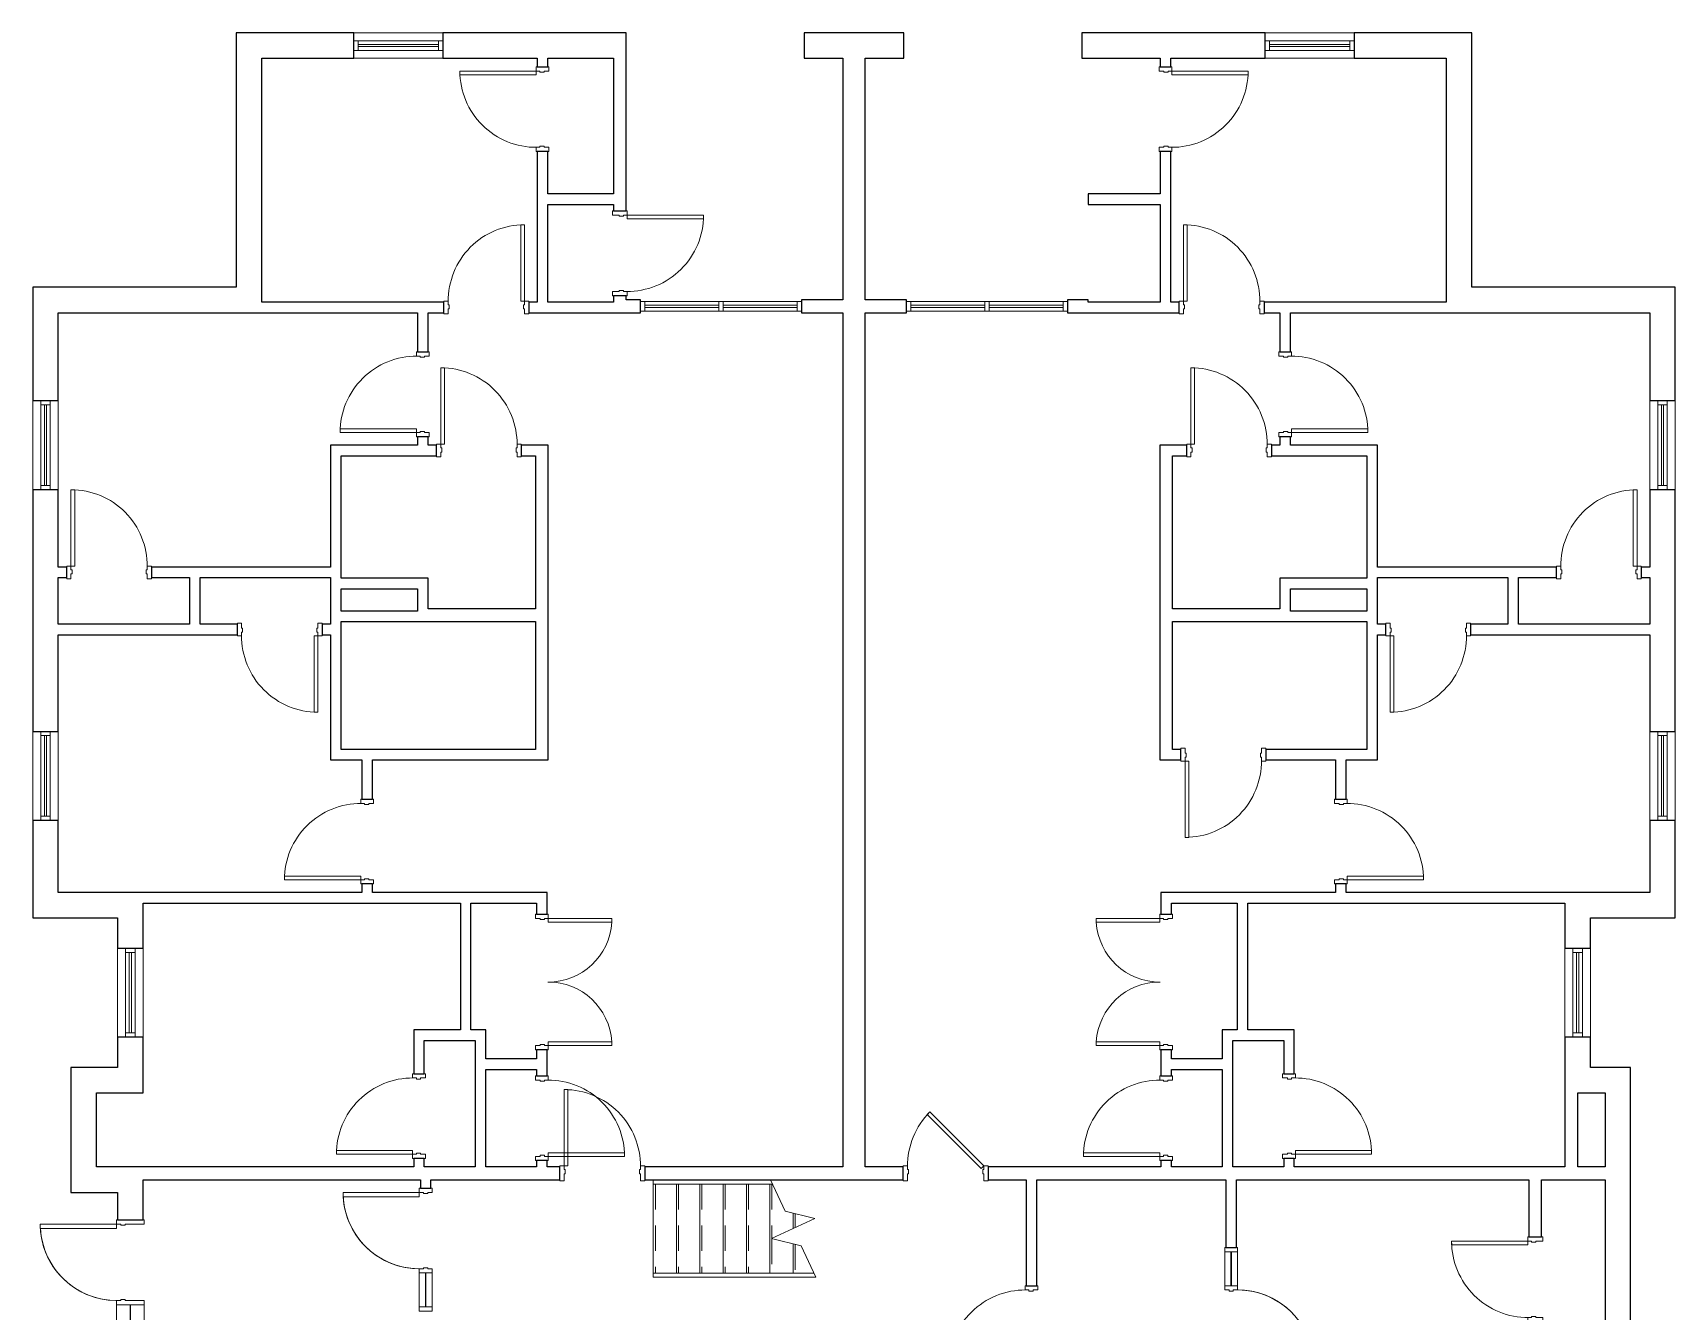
# Model space of a CAD drawing. Header units: inches. Extents: x 310 to 1085, y -116 to 1059.
# Drawn here: x 310 to 1085, y 456 to 1059 of the extents above; entities that cross this region are included whole.
import ezdxf

# ---------------------------------------------------------------- set-up
doc = ezdxf.new("R2010")
doc.units = ezdxf.units.IN
doc.header["$MEASUREMENT"] = 0
doc.linetypes.add('Overhead', pattern=[19.5, 12, -7.5])
for name, color, linetype, lineweight in [('A-DOOR', 31, 'Continuous', 9), ('A-DOOR-FRAM', 31, 'Continuous', 15), ('A-GLAZ-CURT', 52, 'Continuous', 9), ('A-GLAZ-CWMG', 51, 'Continuous', 9), ('A-WALL', 113, 'Continuous', 9), ('I-WALL', 2, 'Continuous', 9), ('S-STRS', 31, 'Continuous', 9), ('S-STRS-MBND', 31, 'Continuous', 9)]:
    doc.layers.add(name, color=color, linetype=linetype, lineweight=lineweight)

# ---------------------------------------------------------------- blocks, each defined once
blk = doc.blocks.new('Door-Single_CE_ - HM Door-2_ HM Frame-5154581-LEVEL 1')
at = {"layer": 'A-DOOR', "lineweight": 15}
for p, q in [((18, 39), (16.25, 39)), ((16.25, 39), (16.25, 3)), ((18, 3), (18, 39)), ((18, 3), (16.25, 3))]:
    blk.add_line(p, q, dxfattribs=at)
at = {"layer": 'A-DOOR'}
blk.add_arc((18, 3), 36, 90, 180.5, dxfattribs=at)
blk.add_arc((18, 3), 36, 90, 180.5, dxfattribs=at)
blk.add_arc((18, 3), 36, 90, 180.5, dxfattribs=at)
blk.add_arc((18, 3), 36, 90, 180.5, dxfattribs=at)
at = {"layer": 'A-DOOR-FRAM'}
for p, q in [((-18, 3), (-20, 3)), ((-20, 3), (-20, -3)), ((-18, 1.25), (-18, 3)), ((-17.5, 1.25), (-18, 1.25)), ((-17.5, -0.75), (-17.5, 1.25)), ((18, 1.25), (17.5, 1.25)), ((17.5, 1.25), (17.5, -0.75)), ((20, 3), (18, 3)), ((18, 3), (18, 1.25)), ((20, -3), (20, 3)), ((-20, -3), (-18, -3)), ((-18, -3), (-18, -0.75)), ((-18, -0.75), (-17.5, -0.75)), ((17.5, -0.75), (18, -0.75)), ((18, -0.75), (18, -3)), ((18, -3), (20, -3))]:
    blk.add_line(p, q, dxfattribs=at)
blk = doc.blocks.new('Door-Single_CE_ - HM Door-2_ HM Frame-5154585-LEVEL 1')
at = {"layer": 'A-DOOR', "lineweight": 15}
for p, q in [((16.25, -39.5), (16.25, -3.5)), ((18, -3.5), (16.25, -3.5)), ((18, -3.5), (18, -39.5)), ((18, -39.5), (16.25, -39.5))]:
    blk.add_line(p, q, dxfattribs=at)
at = {"layer": 'A-DOOR'}
blk.add_arc((18, -3.5), 36, 179.5, 270, dxfattribs=at)
blk.add_arc((18, -3.5), 36, 179.5, 270, dxfattribs=at)
blk.add_arc((18, -3.5), 36, 179.5, 270, dxfattribs=at)
blk.add_arc((18, -3.5), 36, 179.5, 270, dxfattribs=at)
at = {"layer": 'A-DOOR-FRAM'}
for p, q in [((-20, 3.5), (-18, 3.5)), ((-20, -3.5), (-20, 3.5)), ((-18, 3.5), (-18, 0.25)), ((-18, 0.25), (-17.5, 0.25)), ((-17.5, 0.25), (-17.5, -1.75)), ((17.5, 0.25), (18, 0.25)), ((17.5, -1.75), (17.5, 0.25)), ((18, 3.5), (20, 3.5)), ((18, 0.25), (18, 3.5)), ((20, 3.5), (20, -3.5)), ((-18, -3.5), (-20, -3.5)), ((-18, -1.75), (-18, -3.5)), ((-17.5, -1.75), (-18, -1.75)), ((18, -1.75), (17.5, -1.75)), ((18, -3.5), (18, -1.75)), ((20, -3.5), (18, -3.5))]:
    blk.add_line(p, q, dxfattribs=at)
blk = doc.blocks.new('Door-Single_CE_ - HM Door-2_ HM Frame-5154580-LEVEL 1')
at = {"layer": 'A-DOOR', "lineweight": 15}
for p, q in [((16.25, -39), (16.25, -3)), ((18, -3), (16.25, -3)), ((18, -3), (18, -39)), ((18, -39), (16.25, -39))]:
    blk.add_line(p, q, dxfattribs=at)
at = {"layer": 'A-DOOR'}
blk.add_arc((18, -3), 36, 179.5, 270, dxfattribs=at)
blk.add_arc((18, -3), 36, 179.5, 270, dxfattribs=at)
blk.add_arc((18, -3), 36, 179.5, 270, dxfattribs=at)
blk.add_arc((18, -3), 36, 179.5, 270, dxfattribs=at)
at = {"layer": 'A-DOOR-FRAM'}
for p, q in [((-20, 3), (-18, 3)), ((-20, -3), (-20, 3)), ((-18, 3), (-18, 0.75)), ((-18, 0.75), (-17.5, 0.75)), ((-17.5, 0.75), (-17.5, -1.25)), ((17.5, 0.75), (18, 0.75)), ((17.5, -1.25), (17.5, 0.75)), ((18, 3), (20, 3)), ((18, 0.75), (18, 3)), ((20, 3), (20, -3)), ((-18, -3), (-20, -3)), ((-18, -1.25), (-18, -3)), ((-17.5, -1.25), (-18, -1.25)), ((18, -1.25), (17.5, -1.25)), ((18, -3), (18, -1.25)), ((20, -3), (18, -3))]:
    blk.add_line(p, q, dxfattribs=at)
blk = doc.blocks.new('Door-Double_CE_ - WD Door-2_ HM Frame-5154592-LEVEL 1')
at = {"layer": 'A-DOOR'}
for p, q in [((-28.25, 33), (-30, 33)), ((-30, 33), (-30, 3)), ((-28.25, 3), (-28.25, 33)), ((30, 33), (28.25, 33)), ((28.25, 33), (28.25, 3)), ((30, 3), (30, 33)), ((-30, 3), (-28.25, 3)), ((28.25, 3), (30, 3))]:
    blk.add_line(p, q, dxfattribs=at)
for centre, start, end in [((-30, 3), 359.5, 86.65526), ((30, 3), 93.36407, 180.5)]:
    blk.add_arc(centre, 30, start, end, dxfattribs=at)
at = {"layer": 'A-DOOR-FRAM'}
for p, q in [((-30, 3), (-32, 3)), ((-32, 3), (-32, -3)), ((-30, 1.25), (-30, 3)), ((-29.5, 1.25), (-30, 1.25)), ((-29.5, -0.75), (-29.5, 1.25)), ((30, 1.25), (29.5, 1.25)), ((29.5, 1.25), (29.5, -0.75)), ((32, 3), (30, 3)), ((30, 3), (30, 1.25)), ((32, -3), (32, 3)), ((-32, -3), (-30, -3)), ((-30, -3), (-30, -0.75)), ((-30, -0.75), (-29.5, -0.75)), ((29.5, -0.75), (30, -0.75)), ((30, -0.75), (30, -3)), ((30, -3), (32, -3))]:
    blk.add_line(p, q, dxfattribs=at)
blk = doc.blocks.new('System Panel - zGlazed-5154598-LEVEL 1')
at = {"layer": 'A-GLAZ-CURT'}
for p, q in [((17.5, 0.5), (-17.5, 0.5)), ((-17.5, 0.5), (-17.5, -0.5)), ((17.5, -0.5), (17.5, 0.5)), ((-17.5, -0.5), (17.5, -0.5))]:
    blk.add_line(p, q, dxfattribs=at)
blk = doc.blocks.new('Rectangular Mullion - 4 1_2_ x 2_ Rectangular_CE_-5154596-LEVEL 1')
at = {"layer": 'A-GLAZ-CWMG'}
for p, q in [((636.11, 932.45), (671.11, 932.45)), ((636.11, 927.95), (671.11, 927.95))]:
    blk.add_line(p, q, dxfattribs=at)
blk = doc.blocks.new('Rectangular Mullion - 4 1_2_ x 2_ Rectangular_CE_-5154599-LEVEL 1')
at = {"layer": 'A-GLAZ-CWMG', "lineweight": 15}
for p, q in [((-2, 2.25), (0, 2.25)), ((-2, -2.25), (-2, 2.25)), ((0, 2.25), (0, -2.25)), ((0, -2.25), (-2, -2.25))]:
    blk.add_line(p, q, dxfattribs=at)
blk = doc.blocks.new('Rectangular Mullion - 4 1_2_ x 2_ Rectangular_CE_-5154600-LEVEL 1')
at = {"layer": 'A-GLAZ-CWMG', "lineweight": 15}
for p, q in [((0, 2.25), (-2, 2.25)), ((-2, 2.25), (-2, -2.25)), ((0, -2.25), (0, 2.25)), ((-2, -2.25), (0, -2.25))]:
    blk.add_line(p, q, dxfattribs=at)
blk = doc.blocks.new('Rectangular Mullion - 4 1_2_ x 2_ Rectangular_CE_-5154597-LEVEL 1')
at = {"layer": 'A-GLAZ-CWMG', "lineweight": 15}
for p, q in [((-1, 2.25), (1, 2.25)), ((-1, -2.25), (-1, 2.25)), ((1, 2.25), (1, -2.25)), ((1, -2.25), (-1, -2.25))]:
    blk.add_line(p, q, dxfattribs=at)
blk = doc.blocks.new('Door-Double_CE_ - WD Door-2_ HM Frame-5154587-LEVEL 1')
at = {"layer": 'A-DOOR'}
for p, q in [((-30, -3), (-28.25, -3)), ((-30, -33), (-30, -3)), ((-28.25, -3), (-28.25, -33)), ((28.25, -3), (30, -3)), ((28.25, -33), (28.25, -3)), ((30, -3), (30, -33)), ((-28.25, -33), (-30, -33)), ((30, -33), (28.25, -33))]:
    blk.add_line(p, q, dxfattribs=at)
for centre, start, end in [((-30, -3), 273.34474, 0.5), ((30, -3), 179.5, 266.63593)]:
    blk.add_arc(centre, 30, start, end, dxfattribs=at)
at = {"layer": 'A-DOOR-FRAM'}
for p, q in [((-32, 3), (-30, 3)), ((-32, -3), (-32, 3)), ((-30, 3), (-30, 0.75)), ((-30, 0.75), (-29.5, 0.75)), ((-29.5, 0.75), (-29.5, -1.25)), ((29.5, 0.75), (30, 0.75)), ((29.5, -1.25), (29.5, 0.75)), ((30, 3), (32, 3)), ((30, 0.75), (30, 3)), ((32, 3), (32, -3)), ((-30, -3), (-32, -3)), ((-30, -1.25), (-30, -3)), ((-29.5, -1.25), (-30, -1.25)), ((30, -1.25), (29.5, -1.25)), ((30, -3), (30, -1.25)), ((32, -3), (30, -3))]:
    blk.add_line(p, q, dxfattribs=at)
blk = doc.blocks.new('System Panel - zGlazed-5154604-LEVEL 1')
at = {"layer": 'A-GLAZ-CURT'}
for p, q in [((17.5, 0.5), (-17.5, 0.5)), ((-17.5, 0.5), (-17.5, -0.5)), ((17.5, -0.5), (17.5, 0.5)), ((-17.5, -0.5), (17.5, -0.5))]:
    blk.add_line(p, q, dxfattribs=at)
blk = doc.blocks.new('Rectangular Mullion - 4 1_2_ x 2_ Rectangular_CE_-5154602-LEVEL 1')
at = {"layer": 'A-GLAZ-CWMG'}
for p, q in [((759.61, 932.45), (724.61, 932.45)), ((759.61, 927.95), (724.61, 927.95))]:
    blk.add_line(p, q, dxfattribs=at)
blk = doc.blocks.new('Rectangular Mullion - 4 1_2_ x 2_ Rectangular_CE_-5154605-LEVEL 1')
at = {"layer": 'A-GLAZ-CWMG', "lineweight": 15}
for p, q in [((-2, 2.25), (0, 2.25)), ((-2, -2.25), (-2, 2.25)), ((0, 2.25), (0, -2.25)), ((0, -2.25), (-2, -2.25))]:
    blk.add_line(p, q, dxfattribs=at)
blk = doc.blocks.new('Rectangular Mullion - 4 1_2_ x 2_ Rectangular_CE_-5154606-LEVEL 1')
at = {"layer": 'A-GLAZ-CWMG', "lineweight": 15}
for p, q in [((0, 2.25), (-2, 2.25)), ((-2, 2.25), (-2, -2.25)), ((0, -2.25), (0, 2.25)), ((-2, -2.25), (0, -2.25))]:
    blk.add_line(p, q, dxfattribs=at)
blk = doc.blocks.new('Rectangular Mullion - 4 1_2_ x 2_ Rectangular_CE_-5154603-LEVEL 1')
at = {"layer": 'A-GLAZ-CWMG', "lineweight": 15}
for p, q in [((-1, 2.25), (1, 2.25)), ((-1, -2.25), (-1, 2.25)), ((1, 2.25), (1, -2.25)), ((1, -2.25), (-1, -2.25))]:
    blk.add_line(p, q, dxfattribs=at)
blk = doc.blocks.new('Door-Single_CE_ - HM Door-2_ HM Frame-5154583-LEVEL 1')
at = {"layer": 'A-DOOR', "lineweight": 15}
for p, q in [((18, 39.5), (16.25, 39.5)), ((16.25, 39.5), (16.25, 3.5)), ((18, 3.5), (18, 39.5)), ((18, 3.5), (16.25, 3.5))]:
    blk.add_line(p, q, dxfattribs=at)
at = {"layer": 'A-DOOR'}
blk.add_arc((18, 3.5), 36, 90, 180.5, dxfattribs=at)
blk.add_arc((18, 3.5), 36, 90, 180.5, dxfattribs=at)
blk.add_arc((18, 3.5), 36, 90, 180.5, dxfattribs=at)
blk.add_arc((18, 3.5), 36, 90, 180.5, dxfattribs=at)
at = {"layer": 'A-DOOR-FRAM'}
for p, q in [((-18, 3.5), (-20, 3.5)), ((-20, 3.5), (-20, -3.5)), ((-18, 1.75), (-18, 3.5)), ((-17.5, 1.75), (-18, 1.75)), ((-17.5, -0.25), (-17.5, 1.75)), ((18, 1.75), (17.5, 1.75)), ((17.5, 1.75), (17.5, -0.25)), ((20, 3.5), (18, 3.5)), ((18, 3.5), (18, 1.75)), ((20, -3.5), (20, 3.5)), ((-20, -3.5), (-18, -3.5)), ((-18, -3.5), (-18, -0.25)), ((-18, -0.25), (-17.5, -0.25)), ((17.5, -0.25), (18, -0.25)), ((18, -0.25), (18, -3.5)), ((18, -3.5), (20, -3.5))]:
    blk.add_line(p, q, dxfattribs=at)
blk = doc.blocks.new('Door-Single-Sidelite_CE_ - WD Door-2_ HM Frame-Sidelite-5154607-LEVEL 1')
at = {"layer": 'A-DOOR'}
for p, q in [((18, 39), (16, 39)), ((16, 39), (16, 3)), ((18, 3), (18, 39)), ((16, 3), (18, 3))]:
    blk.add_line(p, q, dxfattribs=at)
at = {"layer": 'A-DOOR', "lineweight": 15}
for p, q in [((-20, 0.125), (-36, 0.125)), ((-36, 0.125), (-36, -0.125)), ((-20, -0.125), (-20, 0.125)), ((-36, -0.125), (-20, -0.125))]:
    blk.add_line(p, q, dxfattribs=at)
at = {"layer": 'A-DOOR'}
for start, end in [(93.203874, 180.5), (90, 179.5)]:
    blk.add_arc((18, 3), 36, start, end, dxfattribs=at)
at = {"layer": 'A-DOOR-FRAM'}
for p, q in [((-36, 3), (-38, 3)), ((-38, 3), (-38, -3)), ((-36, -3), (-36, 3)), ((-18, 3), (-20, 3)), ((-20, 3), (-20, -3)), ((-18, 1), (-18, 3)), ((-17.5, 1), (-18, 1)), ((-17.5, -1), (-17.5, 1)), ((18, 1), (17.5, 1)), ((17.5, 1), (17.5, -1)), ((20, 3), (18, 3)), ((18, 3), (18, 1)), ((20, -3), (20, 3)), ((-38, -3), (-36, -3)), ((-20, -3), (-18, -3)), ((-18, -3), (-18, -1)), ((-18, -1), (-17.5, -1)), ((17.5, -1), (18, -1)), ((18, -1), (18, -3)), ((18, -3), (20, -3))]:
    blk.add_line(p, q, dxfattribs=at)
at = {"layer": 'A-DOOR-FRAM', "lineweight": 9}
for p, q in [((-36, 3), (-20, 3)), ((-20, -3), (-36, -3))]:
    blk.add_line(p, q, dxfattribs=at)
blk = doc.blocks.new('Door-Single-Sidelite_CE_ - WD Door-2_ HM Frame-Sidelite-5154582-LEVEL 1')
at = {"layer": 'A-DOOR'}
for p, q in [((18, 42.5), (16, 42.5)), ((16, 42.5), (16, 6.5)), ((18, 6.5), (18, 42.5)), ((16, 6.5), (18, 6.5))]:
    blk.add_line(p, q, dxfattribs=at)
at = {"layer": 'A-DOOR', "lineweight": 15}
for p, q in [((-20, 0.125), (-36, 0.125)), ((-36, 0.125), (-36, -0.125)), ((-20, -0.125), (-20, 0.125)), ((-36, -0.125), (-20, -0.125))]:
    blk.add_line(p, q, dxfattribs=at)
at = {"layer": 'A-DOOR'}
for start, end in [(93.203874, 180.5), (90, 179.5)]:
    blk.add_arc((18, 6.5), 36, start, end, dxfattribs=at)
at = {"layer": 'A-DOOR-FRAM'}
for p, q in [((-36, 6.5), (-38, 6.5)), ((-38, 6.5), (-38, -6.5)), ((-36, -6.5), (-36, 6.5)), ((-18, 6.5), (-20, 6.5)), ((-20, 6.5), (-20, -6.5)), ((-18, 4.5), (-18, 6.5)), ((-17.5, 4.5), (-18, 4.5)), ((-18, -6.5), (-18, 2.5)), ((-18, 2.5), (-17.5, 2.5)), ((-17.5, 2.5), (-17.5, 4.5)), ((18, 4.5), (17.5, 4.5)), ((17.5, 4.5), (17.5, 2.5)), ((17.5, 2.5), (18, 2.5)), ((20, 6.5), (18, 6.5)), ((18, 6.5), (18, 4.5)), ((18, 2.5), (18, -6.5)), ((20, -6.5), (20, 6.5)), ((-38, -6.5), (-36, -6.5)), ((-20, -6.5), (-18, -6.5)), ((18, -6.5), (20, -6.5))]:
    blk.add_line(p, q, dxfattribs=at)
at = {"layer": 'A-DOOR-FRAM', "lineweight": 9}
for p, q in [((-36, 6.5), (-20, 6.5)), ((-20, -6.5), (-36, -6.5))]:
    blk.add_line(p, q, dxfattribs=at)
blk = doc.blocks.new('System Panel - zGlazed-5154618-LEVEL 1')
at = {"layer": 'A-GLAZ-CURT'}
for p, q in [((19, 0.5), (-19, 0.5)), ((-19, 0.5), (-19, -0.5)), ((19, -0.5), (19, 0.5)), ((-19, -0.5), (19, -0.5))]:
    blk.add_line(p, q, dxfattribs=at)
blk = doc.blocks.new('Rectangular Mullion - 4 1_2_ x 2_ Rectangular_CE_-5154617-LEVEL 1')
at = {"layer": 'A-GLAZ-CWMG'}
for p, q in [((463.86, 1055.45), (501.86, 1055.45)), ((463.86, 1050.95), (501.86, 1050.95))]:
    blk.add_line(p, q, dxfattribs=at)
blk = doc.blocks.new('Rectangular Mullion - 4 1_2_ x 2_ Rectangular_CE_-5154619-LEVEL 1')
at = {"layer": 'A-GLAZ-CWMG', "lineweight": 15}
for p, q in [((-2, 2.25), (0, 2.25)), ((-2, -2.25), (-2, 2.25)), ((0, 2.25), (0, -2.25)), ((0, -2.25), (-2, -2.25))]:
    blk.add_line(p, q, dxfattribs=at)
blk = doc.blocks.new('Rectangular Mullion - 4 1_2_ x 2_ Rectangular_CE_-5154620-LEVEL 1')
at = {"layer": 'A-GLAZ-CWMG', "lineweight": 15}
for p, q in [((0, 2.25), (-2, 2.25)), ((-2, 2.25), (-2, -2.25)), ((0, -2.25), (0, 2.25)), ((-2, -2.25), (0, -2.25))]:
    blk.add_line(p, q, dxfattribs=at)
blk = doc.blocks.new('System Panel - zGlazed-5154623-LEVEL 1')
at = {"layer": 'A-GLAZ-CURT'}
for p, q in [((19, 0.5), (-19, 0.5)), ((-19, 0.5), (-19, -0.5)), ((19, -0.5), (19, 0.5)), ((-19, -0.5), (19, -0.5))]:
    blk.add_line(p, q, dxfattribs=at)
blk = doc.blocks.new('Rectangular Mullion - 4 1_2_ x 2_ Rectangular_CE_-5154622-LEVEL 1')
at = {"layer": 'A-GLAZ-CWMG'}
for p, q in [((931.86, 1055.45), (893.86, 1055.45)), ((931.86, 1050.95), (893.86, 1050.95))]:
    blk.add_line(p, q, dxfattribs=at)
blk = doc.blocks.new('Rectangular Mullion - 4 1_2_ x 2_ Rectangular_CE_-5154624-LEVEL 1')
at = {"layer": 'A-GLAZ-CWMG', "lineweight": 15}
for p, q in [((-2, 2.25), (0, 2.25)), ((-2, -2.25), (-2, 2.25)), ((0, 2.25), (0, -2.25)), ((0, -2.25), (-2, -2.25))]:
    blk.add_line(p, q, dxfattribs=at)
blk = doc.blocks.new('Rectangular Mullion - 4 1_2_ x 2_ Rectangular_CE_-5154625-LEVEL 1')
at = {"layer": 'A-GLAZ-CWMG', "lineweight": 15}
for p, q in [((0, 2.25), (-2, 2.25)), ((-2, 2.25), (-2, -2.25)), ((0, -2.25), (0, 2.25)), ((-2, -2.25), (0, -2.25))]:
    blk.add_line(p, q, dxfattribs=at)
blk = doc.blocks.new('Door-Single_CE_ - HM Door-2_ HM Frame-5154586-LEVEL 1')
at = {"layer": 'A-DOOR', "lineweight": 15}
for p, q in [((-7.46, 28.96), (-8.69, 27.72)), ((-8.69, 27.72), (16.76, 2.26)), ((18, 3.5), (-7.46, 28.96)), ((18, 3.5), (16.76, 2.26))]:
    blk.add_line(p, q, dxfattribs=at)
at = {"layer": 'A-DOOR'}
blk.add_arc((18, 3.5), 36, 135, 180.5, dxfattribs=at)
blk.add_arc((18, 3.5), 36, 135, 180.5, dxfattribs=at)
blk.add_arc((18, 3.5), 36, 135, 180.5, dxfattribs=at)
blk.add_arc((18, 3.5), 36, 135, 180.5, dxfattribs=at)
at = {"layer": 'A-DOOR-FRAM'}
for p, q in [((-18, 3.5), (-20, 3.5)), ((-20, 3.5), (-20, -3.5)), ((-18, 1.75), (-18, 3.5)), ((-17.5, 1.75), (-18, 1.75)), ((-17.5, -0.25), (-17.5, 1.75)), ((18, 1.75), (17.5, 1.75)), ((17.5, 1.75), (17.5, -0.25)), ((20, 3.5), (18, 3.5)), ((18, 3.5), (18, 1.75)), ((20, -3.5), (20, 3.5)), ((-20, -3.5), (-18, -3.5)), ((-18, -3.5), (-18, -0.25)), ((-18, -0.25), (-17.5, -0.25)), ((17.5, -0.25), (18, -0.25)), ((18, -0.25), (18, -3.5)), ((18, -3.5), (20, -3.5))]:
    blk.add_line(p, q, dxfattribs=at)

msp = doc.modelspace()

# ---------------------------------------------------------------- linework, layer by layer
at = {"layer": 'A-WALL', "lineweight": 25}
for p, q in [((406.36, 1059.2), (406.36, 939.2)), ((461.86, 1059.2), (406.36, 1059.2)), ((461.86, 1047.2), (461.86, 1059.2)), ((590.36, 1059.2), (503.86, 1059.2)), ((503.86, 1059.2), (503.86, 1047.2)), ((590.36, 975.2), (590.36, 1059.2)), ((721.36, 1059.2), (674.36, 1059.2)), ((674.36, 1059.2), (674.36, 1047.2)), ((721.36, 1047.2), (721.36, 1059.2)), ((891.86, 1059.2), (805.36, 1059.2)), ((805.36, 1059.2), (805.36, 1047.2)), ((891.86, 1047.2), (891.86, 1059.2)), ((989.36, 1059.2), (933.86, 1059.2)), ((933.86, 1059.2), (933.86, 1047.2)), ((989.36, 939.2), (989.36, 1059.2)), ((418.36, 932.2), (418.36, 1047.2)), ((418.36, 1047.2), (461.86, 1047.2)), ((503.86, 1047.2), (548.36, 1047.2)), ((553.36, 1047.2), (584.36, 1047.2)), ((584.36, 1047.2), (584.36, 983.2)), ((674.36, 1047.2), (692.61, 1047.2)), ((692.61, 1047.2), (692.61, 933.2)), ((703.11, 1047.2), (721.36, 1047.2)), ((703.11, 933.2), (703.11, 1047.2)), ((805.36, 1047.2), (842.36, 1047.2)), ((847.36, 1047.2), (891.86, 1047.2)), ((933.86, 1047.2), (977.36, 1047.2)), ((977.36, 1047.2), (977.36, 932.2)), ((584.36, 978.2), (584.36, 975.2)), ((584.36, 975.2), (590.36, 975.2)), ((310.36, 939.2), (310.36, 885.7)), ((406.36, 939.2), (310.36, 939.2)), ((1085.36, 939.2), (989.36, 939.2)), ((1085.36, 885.7), (1085.36, 939.2)), ((584.36, 935.2), (584.36, 932.2)), ((590.36, 935.2), (584.36, 935.2)), ((590.36, 933.2), (590.36, 935.2)), ((597.11, 933.2), (590.36, 933.2)), ((597.11, 927.2), (597.11, 933.2)), ((692.61, 933.2), (673.11, 933.2)), ((673.11, 933.2), (673.11, 927.2)), ((722.61, 933.2), (703.11, 933.2)), ((722.61, 927.2), (722.61, 933.2)), ((808.36, 933.2), (798.61, 933.2)), ((798.61, 933.2), (798.61, 927.2)), ((808.36, 932.2), (808.36, 933.2)), ((322.36, 885.7), (322.36, 927.2)), ((322.36, 927.2), (418.36, 927.2)), ((584.36, 927.2), (597.11, 927.2)), ((673.11, 927.2), (692.61, 927.2)), ((692.61, 927.2), (692.61, 524.2)), ((703.11, 524.2), (703.11, 927.2)), ((703.11, 927.2), (722.61, 927.2)), ((798.61, 927.2), (808.36, 927.2)), ((977.36, 927.2), (1073.36, 927.2)), ((1073.36, 927.2), (1073.36, 885.7)), ((310.36, 885.7), (322.36, 885.7)), ((1073.36, 885.7), (1085.36, 885.7)), ((553.59, 864.7), (547.59, 864.7)), ((553.59, 721.2), (553.59, 864.7)), ((842.13, 864.7), (842.13, 721.2)), ((848.13, 864.7), (842.13, 864.7)), ((547.59, 859.7), (547.59, 787.45)), ((848.13, 787.45), (848.13, 859.7)), ((322.36, 843.7), (310.36, 843.7)), ((310.36, 843.7), (310.36, 729.7)), ((322.36, 807.2), (322.36, 843.7)), ((1073.36, 843.7), (1073.36, 807.2)), ((1085.36, 843.7), (1073.36, 843.7)), ((1085.36, 729.7), (1085.36, 843.7)), ((322.36, 780.2), (322.36, 802.2)), ((1073.36, 802.2), (1073.36, 780.2)), ((491.86, 787.45), (491.86, 786.45)), ((547.59, 787.45), (496.86, 787.45)), ((898.86, 787.45), (848.13, 787.45)), ((903.86, 786.45), (903.86, 787.45)), ((322.36, 729.7), (322.36, 775.2)), ((491.86, 781.45), (547.59, 781.45)), ((547.59, 781.45), (547.59, 721.2)), ((848.13, 721.2), (848.13, 781.45)), ((848.13, 781.45), (903.86, 781.45)), ((1073.36, 775.2), (1073.36, 729.7)), ((310.36, 729.7), (322.36, 729.7)), ((1073.36, 729.7), (1085.36, 729.7)), ((322.36, 687.7), (310.36, 687.7)), ((310.36, 687.7), (310.36, 641.7)), ((322.36, 653.7), (322.36, 687.7)), ((1073.36, 687.7), (1073.36, 653.7)), ((1085.36, 687.7), (1073.36, 687.7)), ((1085.36, 641.7), (1085.36, 687.7)), ((362.36, 653.7), (322.36, 653.7)), ((1073.36, 653.7), (1033.36, 653.7)), ((362.36, 627.45), (362.36, 648.7)), ((1033.36, 648.7), (1033.36, 627.45)), ((310.36, 641.7), (350.36, 641.7)), ((350.36, 641.7), (350.36, 627.45)), ((1045.36, 641.7), (1085.36, 641.7)), ((1045.36, 627.45), (1045.36, 641.7)), ((350.36, 627.45), (362.36, 627.45)), ((1033.36, 627.45), (1045.36, 627.45)), ((362.36, 585.45), (350.36, 585.45)), ((350.36, 585.45), (350.36, 571.2)), ((362.36, 559.2), (362.36, 585.45)), ((1045.36, 585.45), (1033.36, 585.45)), ((1033.36, 585.45), (1033.36, 524.2)), ((1045.36, 571.2), (1045.36, 585.45)), ((328.36, 571.2), (328.36, 512.2)), ((350.36, 571.2), (328.36, 571.2)), ((1064.36, 571.2), (1045.36, 571.2)), ((1064.36, 371.2), (1064.36, 571.2)), ((340.36, 524.2), (340.36, 559.2)), ((340.36, 559.2), (362.36, 559.2)), ((1039.36, 559.2), (1052.36, 559.2)), ((1039.36, 524.2), (1039.36, 559.2)), ((1052.36, 559.2), (1052.36, 524.2)), ((490.09, 524.2), (340.36, 524.2)), ((519.09, 524.2), (495.09, 524.2)), ((548.09, 524.2), (524.09, 524.2)), ((559.09, 524.2), (553.09, 524.2)), ((559.09, 518.2), (559.09, 524.2)), ((692.61, 524.2), (599.09, 524.2)), ((599.09, 524.2), (599.09, 518.2)), ((721.11, 524.2), (703.11, 524.2)), ((721.11, 518.2), (721.11, 524.2)), ((842.63, 524.2), (761.11, 524.2)), ((761.11, 524.2), (761.11, 518.2)), ((871.63, 524.2), (847.63, 524.2)), ((900.63, 524.2), (876.63, 524.2)), ((1033.36, 524.2), (905.63, 524.2)), ((1052.36, 524.2), (1039.36, 524.2)), ((328.36, 512.2), (350.36, 512.2)), ((350.36, 512.2), (350.36, 499.2)), ((362.36, 499.2), (362.36, 518.2)), ((362.36, 518.2), (493.23, 518.2)), ((498.23, 518.2), (559.09, 518.2)), ((599.09, 518.2), (721.11, 518.2)), ((761.11, 518.2), (779.11, 518.2)), ((784.11, 518.2), (873.36, 518.2)), ((878.36, 518.2), (1016.36, 518.2)), ((1016.36, 518.2), (1016.36, 491.2)), ((1022.36, 518.2), (1052.36, 518.2)), ((1022.36, 491.2), (1022.36, 518.2)), ((1052.36, 518.2), (1052.36, 424.2)), ((350.36, 499.2), (362.36, 499.2)), ((1016.36, 491.2), (1022.36, 491.2))]:
    msp.add_line(p, q, dxfattribs=at)
at = {"layer": 'A-WALL'}
for p, q in [((461.86, 1059.2), (503.86, 1059.2)), ((891.86, 1059.2), (933.86, 1059.2)), ((503.86, 1047.2), (461.86, 1047.2)), ((933.86, 1047.2), (891.86, 1047.2)), ((310.36, 843.7), (310.36, 885.7)), ((322.36, 885.7), (322.36, 843.7)), ((1073.36, 843.7), (1073.36, 885.7)), ((1085.36, 885.7), (1085.36, 843.7)), ((310.36, 687.7), (310.36, 729.7)), ((322.36, 729.7), (322.36, 687.7)), ((1073.36, 687.7), (1073.36, 729.7)), ((1085.36, 729.7), (1085.36, 687.7)), ((350.36, 585.45), (350.36, 627.45)), ((362.36, 627.45), (362.36, 585.45)), ((1033.36, 585.45), (1033.36, 627.45)), ((1045.36, 627.45), (1045.36, 585.45))]:
    msp.add_line(p, q, dxfattribs=at)
at = {"layer": 'I-WALL', "lineweight": 25}
for p, q in [((548.36, 1047.2), (548.36, 1043.2)), ((553.36, 1043.2), (553.36, 1047.2)), ((842.36, 1047.2), (842.36, 1043.2)), ((847.36, 1043.2), (847.36, 1047.2)), ((548.36, 1043.2), (553.36, 1043.2)), ((842.36, 1043.2), (847.36, 1043.2)), ((548.36, 1003.2), (548.36, 932.2)), ((553.36, 1003.2), (548.36, 1003.2)), ((553.36, 983.2), (553.36, 1003.2)), ((842.36, 1003.2), (842.36, 983.2)), ((847.36, 1003.2), (842.36, 1003.2)), ((847.36, 932.2), (847.36, 1003.2)), ((584.36, 983.2), (553.36, 983.2)), ((553.36, 932.2), (553.36, 978.2)), ((553.36, 978.2), (584.36, 978.2)), ((842.36, 983.2), (808.36, 983.2)), ((808.36, 983.2), (808.36, 978.2)), ((808.36, 978.2), (842.36, 978.2)), ((842.36, 978.2), (842.36, 932.2)), ((504.36, 932.2), (418.36, 932.2)), ((504.36, 927.2), (504.36, 932.2)), ((548.36, 932.2), (544.36, 932.2)), ((544.36, 932.2), (544.36, 927.2)), ((584.36, 932.2), (553.36, 932.2)), ((842.36, 932.2), (808.36, 932.2)), ((851.36, 932.2), (847.36, 932.2)), ((851.36, 927.2), (851.36, 932.2)), ((977.36, 932.2), (891.36, 932.2)), ((891.36, 932.2), (891.36, 927.2)), ((418.36, 927.2), (491.86, 927.2)), ((491.86, 927.2), (491.86, 908.7)), ((496.86, 927.2), (504.36, 927.2)), ((496.86, 908.7), (496.86, 927.2)), ((544.36, 927.2), (584.36, 927.2)), ((808.36, 927.2), (851.36, 927.2)), ((891.36, 927.2), (898.86, 927.2)), ((898.86, 927.2), (898.86, 908.7)), ((903.86, 927.2), (977.36, 927.2)), ((903.86, 908.7), (903.86, 927.2)), ((491.86, 908.7), (496.86, 908.7)), ((898.86, 908.7), (903.86, 908.7)), ((491.86, 868.7), (491.86, 864.7)), ((496.86, 868.7), (491.86, 868.7)), ((496.86, 864.7), (496.86, 868.7)), ((898.86, 868.7), (898.86, 864.7)), ((903.86, 868.7), (898.86, 868.7)), ((903.86, 864.7), (903.86, 868.7)), ((491.86, 864.7), (450.86, 864.7)), ((450.86, 864.7), (450.86, 807.2)), ((500.86, 864.7), (496.86, 864.7)), ((500.86, 859.7), (500.86, 864.7)), ((547.59, 864.7), (540.86, 864.7)), ((540.86, 864.7), (540.86, 859.7)), ((854.86, 864.7), (848.13, 864.7)), ((854.86, 859.7), (854.86, 864.7)), ((898.86, 864.7), (894.86, 864.7)), ((894.86, 864.7), (894.86, 859.7)), ((944.86, 864.7), (903.86, 864.7)), ((944.86, 807.2), (944.86, 864.7)), ((455.86, 859.7), (500.86, 859.7)), ((455.86, 801.95), (455.86, 859.7)), ((540.86, 859.7), (547.59, 859.7)), ((848.13, 859.7), (854.86, 859.7)), ((894.86, 859.7), (939.86, 859.7)), ((939.86, 859.7), (939.86, 801.95)), ((326.36, 807.2), (322.36, 807.2)), ((326.36, 802.2), (326.36, 807.2)), ((450.86, 807.2), (366.36, 807.2)), ((366.36, 807.2), (366.36, 802.2)), ((1029.36, 807.2), (944.86, 807.2)), ((1029.36, 802.2), (1029.36, 807.2)), ((1073.36, 807.2), (1069.36, 807.2)), ((1069.36, 807.2), (1069.36, 802.2)), ((322.36, 802.2), (326.36, 802.2)), ((366.36, 802.2), (384.36, 802.2)), ((384.36, 802.2), (384.36, 780.2)), ((389.36, 802.2), (450.86, 802.2)), ((389.36, 780.2), (389.36, 802.2)), ((450.86, 802.2), (450.86, 780.2)), ((496.86, 801.95), (455.86, 801.95)), ((496.86, 787.45), (496.86, 801.95)), ((898.86, 801.95), (898.86, 787.45)), ((939.86, 801.95), (898.86, 801.95)), ((944.86, 780.2), (944.86, 802.2)), ((944.86, 802.2), (1006.36, 802.2)), ((1006.36, 802.2), (1006.36, 780.2)), ((1011.36, 802.2), (1029.36, 802.2)), ((1011.36, 780.2), (1011.36, 802.2)), ((1069.36, 802.2), (1073.36, 802.2)), ((455.86, 786.45), (455.86, 796.95)), ((455.86, 796.95), (491.86, 796.95)), ((491.86, 796.95), (491.86, 787.45)), ((903.86, 787.45), (903.86, 796.95)), ((903.86, 796.95), (939.86, 796.95)), ((939.86, 796.95), (939.86, 786.45)), ((491.86, 786.45), (455.86, 786.45)), ((939.86, 786.45), (903.86, 786.45)), ((384.36, 780.2), (322.36, 780.2)), ((322.36, 775.2), (406.86, 775.2)), ((406.86, 780.2), (389.36, 780.2)), ((406.86, 775.2), (406.86, 780.2)), ((450.86, 780.2), (446.86, 780.2)), ((446.86, 780.2), (446.86, 775.2)), ((446.86, 775.2), (450.86, 775.2)), ((450.86, 775.2), (450.86, 716.2)), ((455.86, 721.2), (455.86, 781.45)), ((455.86, 781.45), (491.86, 781.45)), ((903.86, 781.45), (939.86, 781.45)), ((939.86, 781.45), (939.86, 721.2)), ((948.86, 780.2), (944.86, 780.2)), ((944.86, 716.2), (944.86, 775.2)), ((944.86, 775.2), (948.86, 775.2)), ((948.86, 775.2), (948.86, 780.2)), ((1006.36, 780.2), (988.86, 780.2)), ((988.86, 780.2), (988.86, 775.2)), ((988.86, 775.2), (1073.36, 775.2)), ((1073.36, 780.2), (1011.36, 780.2)), ((547.59, 721.2), (455.86, 721.2)), ((553.59, 716.2), (553.59, 721.2)), ((842.13, 721.2), (842.13, 716.2)), ((852.13, 721.2), (848.13, 721.2)), ((852.13, 716.2), (852.13, 721.2)), ((939.86, 721.2), (892.13, 721.2)), ((892.13, 721.2), (892.13, 716.2)), ((450.86, 716.2), (465.59, 716.2)), ((465.59, 716.2), (465.59, 697.7)), ((470.59, 716.2), (553.59, 716.2)), ((470.59, 697.7), (470.59, 716.2)), ((842.13, 716.2), (852.13, 716.2)), ((892.13, 716.2), (925.13, 716.2)), ((925.13, 716.2), (925.13, 697.7)), ((930.13, 716.2), (944.86, 716.2)), ((930.13, 697.7), (930.13, 716.2)), ((465.59, 697.7), (470.59, 697.7)), ((925.13, 697.7), (930.13, 697.7)), ((465.59, 653.7), (362.36, 653.7)), ((465.59, 657.7), (465.59, 653.7)), ((470.59, 657.7), (465.59, 657.7)), ((470.59, 653.7), (470.59, 657.7)), ((553.09, 653.7), (470.59, 653.7)), ((553.09, 643.45), (553.09, 653.7)), ((925.13, 653.7), (842.63, 653.7)), ((842.63, 653.7), (842.63, 643.45)), ((925.13, 657.7), (925.13, 653.7)), ((930.13, 657.7), (925.13, 657.7)), ((930.13, 653.7), (930.13, 657.7)), ((1033.36, 653.7), (930.13, 653.7)), ((362.36, 648.7), (512.09, 648.7)), ((512.09, 648.7), (512.09, 588.83)), ((517.09, 648.7), (548.09, 648.7)), ((517.09, 588.83), (517.09, 648.7)), ((548.09, 648.7), (548.09, 643.45)), ((548.09, 643.45), (553.09, 643.45)), ((842.63, 643.45), (847.63, 643.45)), ((847.63, 648.7), (878.63, 648.7)), ((847.63, 643.45), (847.63, 648.7)), ((878.63, 648.7), (878.63, 588.83)), ((883.63, 648.7), (1033.36, 648.7)), ((883.63, 588.83), (883.63, 648.7)), ((512.09, 588.83), (490.09, 588.83)), ((490.09, 588.83), (490.09, 568.2)), ((495.09, 583.83), (519.09, 583.83)), ((495.09, 568.2), (495.09, 583.83)), ((524.09, 588.83), (517.09, 588.83)), ((519.09, 583.83), (519.09, 524.2)), ((524.09, 575.2), (524.09, 588.83)), ((871.63, 588.83), (871.63, 575.2)), ((878.63, 588.83), (871.63, 588.83)), ((876.63, 524.2), (876.63, 583.83)), ((876.63, 583.83), (900.63, 583.83)), ((905.63, 588.83), (883.63, 588.83)), ((900.63, 583.83), (900.63, 568.2)), ((905.63, 568.2), (905.63, 588.83)), ((548.09, 575.2), (524.09, 575.2)), ((548.09, 579.45), (548.09, 575.2)), ((553.09, 579.45), (548.09, 579.45)), ((553.09, 567.2), (553.09, 579.45)), ((842.63, 579.45), (842.63, 567.2)), ((847.63, 579.45), (842.63, 579.45)), ((847.63, 575.2), (847.63, 579.45)), ((871.63, 575.2), (847.63, 575.2)), ((490.09, 568.2), (495.09, 568.2)), ((524.09, 570.2), (548.09, 570.2)), ((524.09, 524.2), (524.09, 570.2)), ((548.09, 570.2), (548.09, 567.2)), ((548.09, 567.2), (553.09, 567.2)), ((842.63, 567.2), (847.63, 567.2)), ((847.63, 567.2), (847.63, 570.2)), ((847.63, 570.2), (871.63, 570.2)), ((871.63, 570.2), (871.63, 524.2)), ((900.63, 568.2), (905.63, 568.2)), ((490.09, 528.2), (490.09, 524.2)), ((495.09, 528.2), (490.09, 528.2)), ((495.09, 524.2), (495.09, 528.2)), ((548.09, 527.2), (548.09, 524.2)), ((553.09, 527.2), (548.09, 527.2)), ((553.09, 524.2), (553.09, 527.2)), ((842.63, 527.2), (842.63, 524.2)), ((847.63, 527.2), (842.63, 527.2)), ((847.63, 524.2), (847.63, 527.2)), ((900.63, 528.2), (900.63, 524.2)), ((905.63, 528.2), (900.63, 528.2)), ((905.63, 524.2), (905.63, 528.2)), ((493.23, 518.2), (493.23, 514.2)), ((493.23, 514.2), (498.23, 514.2)), ((498.23, 514.2), (498.23, 518.2)), ((779.11, 518.2), (779.11, 468.2)), ((784.11, 468.2), (784.11, 518.2)), ((873.36, 518.2), (873.36, 486.2)), ((878.36, 486.2), (878.36, 518.2)), ((873.36, 486.2), (878.36, 486.2)), ((779.11, 468.2), (784.11, 468.2))]:
    msp.add_line(p, q, dxfattribs=at)
at = {"layer": 'S-STRS'}
for p, q in [((603.11, 518.15), (603.11, 516.15)), ((603.11, 518.15), (658.38, 518.15)), ((603.11, 516.15), (614.11, 516.15)), ((603.11, 516.15), (603.11, 474.15)), ((614.11, 516.15), (625.11, 516.15)), ((614.11, 516.15), (614.11, 474.15)), ((625.11, 516.15), (636.11, 516.15)), ((625.11, 516.15), (625.11, 474.15)), ((636.11, 516.15), (647.11, 516.15)), ((636.11, 516.15), (636.11, 474.15)), ((647.11, 516.15), (658.11, 516.15)), ((647.11, 516.15), (647.11, 474.15)), ((658.11, 516.15), (659.32, 516.15)), ((658.11, 516.15), (658.11, 474.15)), ((669.11, 502.38), (669.11, 495.15)), ((669.11, 487.91), (669.11, 474.15)), ((603.11, 474.15), (603.11, 472.15)), ((603.11, 474.15), (614.11, 474.15)), ((614.11, 474.15), (625.11, 474.15)), ((625.11, 474.15), (636.11, 474.15)), ((636.11, 474.15), (647.11, 474.15)), ((647.11, 474.15), (658.11, 474.15)), ((658.11, 474.15), (669.11, 474.15)), ((669.11, 474.15), (678.9, 474.15)), ((603.11, 472.15), (679.83, 472.15))]:
    msp.add_line(p, q, dxfattribs=at)
at = {"layer": 'S-STRS', "linetype": 'Overhead'}
for p, q in [((604.11, 516.15), (604.11, 474.15)), ((615.11, 516.15), (615.11, 474.15)), ((626.11, 516.15), (626.11, 474.15)), ((637.11, 516.15), (637.11, 474.15)), ((648.11, 516.15), (648.11, 474.15)), ((659.11, 516.15), (659.11, 490.48)), ((670.11, 502.13), (670.11, 495.61)), ((659.11, 490.34), (659.11, 474.15)), ((670.11, 487.67), (670.11, 474.15))]:
    msp.add_line(p, q, dxfattribs=at)
at = {"layer": 'S-STRS-MBND'}
for p, q in [((665.3, 503.3), (658.38, 518.15)), ((658.91, 490.39), (679.3, 499.9)), ((679.3, 499.9), (665.3, 503.3)), ((672.91, 486.99), (658.91, 490.39)), ((679.83, 472.15), (672.91, 486.99))]:
    msp.add_line(p, q, dxfattribs=at)

# ---------------------------------------------------------------- block references
at = {"layer": 'A-DOOR'}
for name, p, rotation in [('Door-Single_CE_ - HM Door-2_ HM Frame-5154581-LEVEL 1', (550.86, 1023.2), 89.99999999999991), ('Door-Single_CE_ - HM Door-2_ HM Frame-5154580-LEVEL 1', (844.86, 1023.2), 90.00000000000003), ('Door-Single_CE_ - HM Door-2_ HM Frame-5154585-LEVEL 1', (587.36, 955.2), 89.99999999999991), ('Door-Single_CE_ - HM Door-2_ HM Frame-5154580-LEVEL 1', (871.36, 929.7), 180), ('Door-Single_CE_ - HM Door-2_ HM Frame-5154580-LEVEL 1', (494.36, 888.7), 269.9999999999999), ('Door-Single_CE_ - HM Door-2_ HM Frame-5154581-LEVEL 1', (901.36, 888.7), 270.0000000000001), ('Door-Single_CE_ - HM Door-2_ HM Frame-5154580-LEVEL 1', (520.86, 862.2), 180), ('Door-Single_CE_ - HM Door-2_ HM Frame-5154580-LEVEL 1', (874.86, 862.2), 180), ('Door-Single_CE_ - HM Door-2_ HM Frame-5154580-LEVEL 1', (346.36, 804.7), 180), ('Door-Single_CE_ - HM Door-2_ HM Frame-5154581-LEVEL 1', (968.86, 777.7), 180), ('Door-Single_CE_ - HM Door-2_ HM Frame-5154581-LEVEL 1', (872.13, 718.7), 180), ('Door-Single_CE_ - HM Door-2_ HM Frame-5154580-LEVEL 1', (468.09, 677.7), 269.9999999999999), ('Door-Single_CE_ - HM Door-2_ HM Frame-5154581-LEVEL 1', (927.63, 677.7), 270.0000000000001), ('Door-Double_CE_ - WD Door-2_ HM Frame-5154592-LEVEL 1', (550.59, 611.45), 269.9999999999999), ('Door-Double_CE_ - WD Door-2_ HM Frame-5154587-LEVEL 1', (845.13, 611.45), 270), ('Door-Single_CE_ - HM Door-2_ HM Frame-5154580-LEVEL 1', (492.59, 548.2), 270.0000000000001), ('Door-Single_CE_ - HM Door-2_ HM Frame-5154581-LEVEL 1', (550.59, 547.2), 269.9999999999999), ('Door-Single_CE_ - HM Door-2_ HM Frame-5154580-LEVEL 1', (845.13, 547.2), 270), ('Door-Single_CE_ - HM Door-2_ HM Frame-5154581-LEVEL 1', (903.13, 548.2), 269.9999999999998), ('Door-Single_CE_ - HM Door-2_ HM Frame-5154585-LEVEL 1', (579.09, 521.2), 180), ('Door-Single-Sidelite_CE_ - WD Door-2_ HM Frame-Sidelite-5154607-LEVEL 1', (495.73, 494.2), 89.99999999999991), ('Door-Single-Sidelite_CE_ - WD Door-2_ HM Frame-Sidelite-5154582-LEVEL 1', (356.36, 479.2), 90.0000000000001), ('Door-Single_CE_ - HM Door-2_ HM Frame-5154583-LEVEL 1', (1019.36, 471.2), 89.99999999999991), ('Door-Single-Sidelite_CE_ - WD Door-2_ HM Frame-Sidelite-5154607-LEVEL 1', (875.86, 448.2), 269.9999999999999), ('Door-Single_CE_ - HM Door-2_ HM Frame-5154580-LEVEL 1', (781.61, 448.2), 269.9999999999999)]:
    msp.add_blockref(name, p, dxfattribs=dict(at, rotation=rotation))
for name, p in [('Door-Single_CE_ - HM Door-2_ HM Frame-5154581-LEVEL 1', (524.36, 929.7)), ('Door-Single_CE_ - HM Door-2_ HM Frame-5154581-LEVEL 1', (1049.36, 804.7)), ('Door-Single_CE_ - HM Door-2_ HM Frame-5154580-LEVEL 1', (426.86, 777.7)), ('Door-Single_CE_ - HM Door-2_ HM Frame-5154586-LEVEL 1', (741.11, 521.2))]:
    msp.add_blockref(name, p, dxfattribs=at)
at = {"layer": 'A-GLAZ-CURT'}
for name, p, rotation in [('System Panel - zGlazed-5154618-LEVEL 1', (482.86, 1053.2), 180), ('System Panel - zGlazed-5154598-LEVEL 1', (616.61, 930.2), 180), ('System Panel - zGlazed-5154598-LEVEL 1', (653.61, 930.2), 180), ('System Panel - zGlazed-5154618-LEVEL 1', (316.36, 864.7), 269.9999999999999), ('System Panel - zGlazed-5154623-LEVEL 1', (1079.36, 864.7), 270), ('System Panel - zGlazed-5154618-LEVEL 1', (316.36, 708.7), 269.9999999999999), ('System Panel - zGlazed-5154623-LEVEL 1', (1079.36, 708.7), 270), ('System Panel - zGlazed-5154618-LEVEL 1', (356.36, 606.45), 269.9999999999999), ('System Panel - zGlazed-5154623-LEVEL 1', (1039.36, 606.45), 270)]:
    msp.add_blockref(name, p, dxfattribs=dict(at, rotation=rotation))
for name, p in [('System Panel - zGlazed-5154623-LEVEL 1', (912.86, 1053.2)), ('System Panel - zGlazed-5154604-LEVEL 1', (742.11, 930.2)), ('System Panel - zGlazed-5154604-LEVEL 1', (779.11, 930.2))]:
    msp.add_blockref(name, p, dxfattribs=at)
at = {"layer": 'A-GLAZ-CWMG', "extrusion": (0, 0, -1)}
for name, p in [('Rectangular Mullion - 4 1_2_ x 2_ Rectangular_CE_-5154619-LEVEL 1', (-461.86, 1053.2)), ('Rectangular Mullion - 4 1_2_ x 2_ Rectangular_CE_-5154599-LEVEL 1', (-597.11, 930.2)), ('Rectangular Mullion - 4 1_2_ x 2_ Rectangular_CE_-5154597-LEVEL 1', (-635.11, 930.2))]:
    msp.add_blockref(name, p, dxfattribs=at)
at = {"layer": 'A-GLAZ-CWMG'}
for name, p in [('Rectangular Mullion - 4 1_2_ x 2_ Rectangular_CE_-5154617-LEVEL 1', (0, 0)), ('Rectangular Mullion - 4 1_2_ x 2_ Rectangular_CE_-5154620-LEVEL 1', (503.86, 1053.2)), ('Rectangular Mullion - 4 1_2_ x 2_ Rectangular_CE_-5154622-LEVEL 1', (0, 0)), ('Rectangular Mullion - 4 1_2_ x 2_ Rectangular_CE_-5154596-LEVEL 1', (-37, 0)), ('Rectangular Mullion - 4 1_2_ x 2_ Rectangular_CE_-5154596-LEVEL 1', (0, 0)), ('Rectangular Mullion - 4 1_2_ x 2_ Rectangular_CE_-5154600-LEVEL 1', (673.11, 930.2)), ('Rectangular Mullion - 4 1_2_ x 2_ Rectangular_CE_-5154602-LEVEL 1', (0, 0)), ('Rectangular Mullion - 4 1_2_ x 2_ Rectangular_CE_-5154602-LEVEL 1', (37, 0))]:
    msp.add_blockref(name, p, dxfattribs=at)
for name, p, rotation in [('Rectangular Mullion - 4 1_2_ x 2_ Rectangular_CE_-5154625-LEVEL 1', (891.86, 1053.2), 180), ('Rectangular Mullion - 4 1_2_ x 2_ Rectangular_CE_-5154606-LEVEL 1', (722.61, 930.2), 180), ('Rectangular Mullion - 4 1_2_ x 2_ Rectangular_CE_-5154620-LEVEL 1', (316.36, 885.7), 89.99999999999994), ('Rectangular Mullion - 4 1_2_ x 2_ Rectangular_CE_-5154617-LEVEL 1', (1369.56, 381.84), 89.99999999999994), ('Rectangular Mullion - 4 1_2_ x 2_ Rectangular_CE_-5154625-LEVEL 1', (1079.36, 885.7), 90.00000000000003), ('Rectangular Mullion - 4 1_2_ x 2_ Rectangular_CE_-5154622-LEVEL 1', (26.16, 1777.56), 270.0000000000002), ('Rectangular Mullion - 4 1_2_ x 2_ Rectangular_CE_-5154620-LEVEL 1', (316.36, 729.7), 89.99999999999994), ('Rectangular Mullion - 4 1_2_ x 2_ Rectangular_CE_-5154625-LEVEL 1', (1079.36, 729.7), 90.00000000000003), ('Rectangular Mullion - 4 1_2_ x 2_ Rectangular_CE_-5154617-LEVEL 1', (1369.56, 225.84), 89.99999999999994), ('Rectangular Mullion - 4 1_2_ x 2_ Rectangular_CE_-5154622-LEVEL 1', (26.16, 1621.56), 270.0000000000002), ('Rectangular Mullion - 4 1_2_ x 2_ Rectangular_CE_-5154620-LEVEL 1', (356.36, 627.45), 89.99999999999994), ('Rectangular Mullion - 4 1_2_ x 2_ Rectangular_CE_-5154617-LEVEL 1', (1409.56, 123.59), 89.99999999999994), ('Rectangular Mullion - 4 1_2_ x 2_ Rectangular_CE_-5154625-LEVEL 1', (1039.36, 627.45), 90.00000000000003), ('Rectangular Mullion - 4 1_2_ x 2_ Rectangular_CE_-5154622-LEVEL 1', (-13.84, 1519.31), 270.0000000000002)]:
    msp.add_blockref(name, p, dxfattribs=dict(at, rotation=rotation))
at = {"layer": 'A-GLAZ-CWMG', "extrusion": (0, 0, -1)}
for name, p, rotation in [('Rectangular Mullion - 4 1_2_ x 2_ Rectangular_CE_-5154624-LEVEL 1', (-933.86, 1053.2), 180), ('Rectangular Mullion - 4 1_2_ x 2_ Rectangular_CE_-5154603-LEVEL 1', (-760.61, 930.2), 180), ('Rectangular Mullion - 4 1_2_ x 2_ Rectangular_CE_-5154605-LEVEL 1', (-798.61, 930.2), 180), ('Rectangular Mullion - 4 1_2_ x 2_ Rectangular_CE_-5154619-LEVEL 1', (-316.36, 843.7), 270.0000000000001), ('Rectangular Mullion - 4 1_2_ x 2_ Rectangular_CE_-5154624-LEVEL 1', (-1079.36, 843.7), 270), ('Rectangular Mullion - 4 1_2_ x 2_ Rectangular_CE_-5154619-LEVEL 1', (-316.36, 687.7), 270.0000000000001), ('Rectangular Mullion - 4 1_2_ x 2_ Rectangular_CE_-5154624-LEVEL 1', (-1079.36, 687.7), 270), ('Rectangular Mullion - 4 1_2_ x 2_ Rectangular_CE_-5154619-LEVEL 1', (-356.36, 585.45), 270.0000000000001), ('Rectangular Mullion - 4 1_2_ x 2_ Rectangular_CE_-5154624-LEVEL 1', (-1039.36, 585.45), 270)]:
    msp.add_blockref(name, p, dxfattribs=dict(at, rotation=rotation))

doc.saveas('drawing.dxf')
